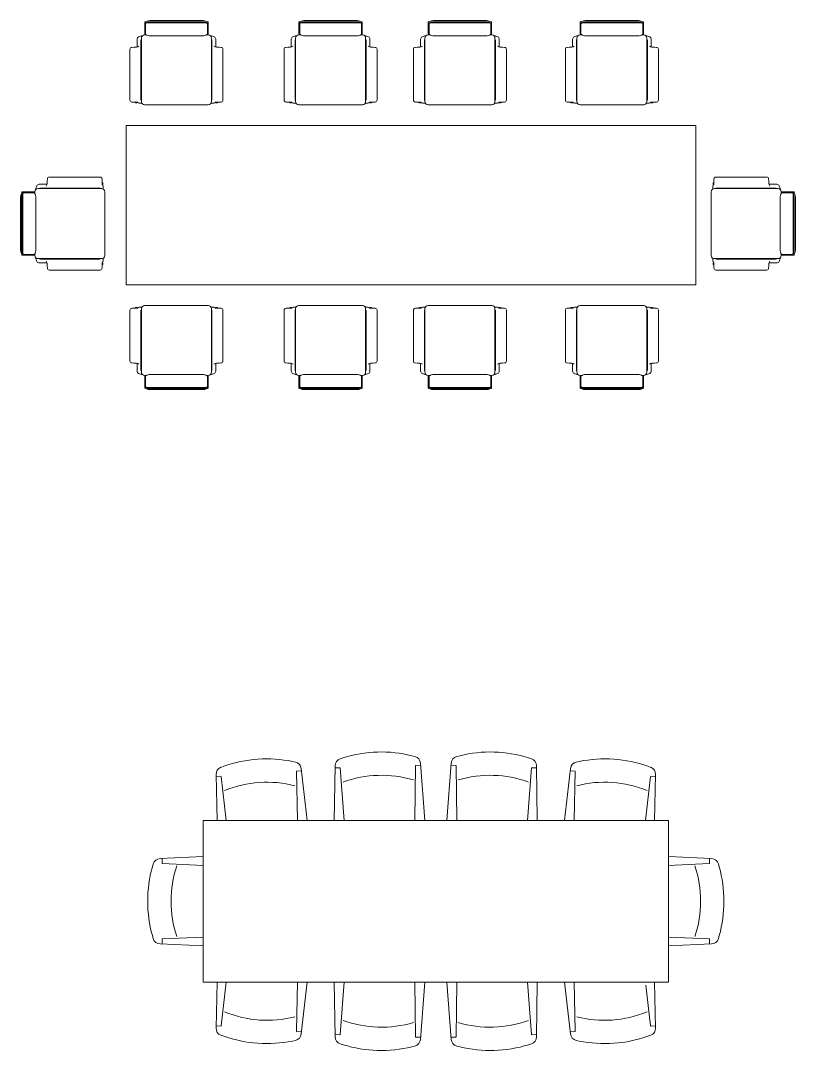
# Model space of a CAD drawing. Header units: millimetres. Extents: x 15905 to 65459, y 54615 to 76704.
# Drawn here: x 15905 to 20771, y 67983 to 74464 of the extents above; entities that cross this region are included whole.
import ezdxf

# ---------------------------------------------------------------- set-up
doc = ezdxf.new("R2010")
doc.units = ezdxf.units.MM
doc.layers.add('Столы', color=250, linetype='Continuous', lineweight=5)

# ---------------------------------------------------------------- blocks, each defined once
blk = doc.blocks.new('ОГ02 на10 персон стол1000х3575')
for p, q in [((-3460.6, 624.2), (-3460.6, 698.3)), ((-3456, 690.1), (-3456, 623)), ((-3261.9, 704.6), (-3441.9, 704.6)), ((-3261.9, 697.6), (-3441.9, 697.6)), ((-3261.9, 694.9), (-3441.9, 694.9)), ((-3261.9, 708.9), (-3428.4, 708.9)), ((-3261.9, 708.9), (-3095.4, 708.9)), ((-3261.9, 704.6), (-3081.9, 704.6)), ((-3261.9, 697.6), (-3081.9, 697.6)), ((-3261.9, 694.9), (-3081.9, 694.9)), ((-3067.8, 690.1), (-3067.8, 623)), ((-3063.2, 624.2), (-3063.2, 698.3)), ((-2492.3, 624.2), (-2492.3, 698.3)), ((-2487.7, 690.1), (-2487.7, 623)), ((-2293.6, 704.6), (-2473.6, 704.6)), ((-2293.6, 697.6), (-2473.6, 697.6)), ((-2293.6, 694.9), (-2473.6, 694.9)), ((-2293.6, 708.9), (-2460.1, 708.9)), ((-2293.6, 708.9), (-2127.1, 708.9)), ((-2293.6, 704.6), (-2113.6, 704.6)), ((-2293.6, 697.6), (-2113.6, 697.6)), ((-2293.6, 694.9), (-2113.6, 694.9)), ((-2099.5, 690.1), (-2099.5, 623)), ((-2094.9, 624.2), (-2094.9, 698.3)), ((-1680, 624.2), (-1680, 698.3)), ((-1675.4, 690.1), (-1675.4, 623)), ((-1481.3, 704.6), (-1661.3, 704.6)), ((-1481.3, 697.6), (-1661.3, 697.6)), ((-1481.3, 694.9), (-1661.3, 694.9)), ((-1481.3, 708.9), (-1647.9, 708.9)), ((-1481.3, 708.9), (-1314.8, 708.9)), ((-1481.3, 704.6), (-1301.3, 704.6)), ((-1481.3, 697.6), (-1301.3, 697.6)), ((-1481.3, 694.9), (-1301.3, 694.9)), ((-1287.2, 690.1), (-1287.2, 623)), ((-1282.6, 624.2), (-1282.6, 698.3)), ((-726, 624.2), (-726, 698.3)), ((-721.4, 690.1), (-721.4, 623)), ((-527.3, 704.6), (-707.3, 704.6)), ((-527.3, 697.6), (-707.3, 697.6)), ((-527.3, 694.9), (-707.3, 694.9)), ((-527.3, 708.9), (-693.8, 708.9)), ((-527.3, 708.9), (-360.8, 708.9)), ((-527.3, 704.6), (-347.3, 704.6)), ((-527.3, 697.6), (-347.3, 697.6)), ((-527.3, 694.9), (-347.3, 694.9)), ((-333.2, 690.1), (-333.2, 623)), ((-328.6, 624.2), (-328.6, 698.3)), ((-3508.8, 544), (-3508.8, 593)), ((-3485, 588.3), (-3485, 208.7)), ((-3481.9, 200.1), (-3481.9, 599.8)), ((-3461.9, 619.8), (-3451.2, 619.8)), ((-3456, 623), (-3460.6, 624.2)), ((-3453.5, 621.3), (-3456, 623)), ((-3261.9, 613), (-3425.8, 613)), ((-3261.9, 613), (-3098, 613)), ((-3061.9, 619.8), (-3072.6, 619.8)), ((-3070.3, 621.3), (-3067.8, 623)), ((-3067.8, 623), (-3063.2, 624.2)), ((-3041.9, 200.1), (-3041.9, 599.8)), ((-3038.8, 588.3), (-3038.8, 208.7)), ((-3015, 544), (-3015, 593)), ((-2540.5, 544), (-2540.5, 593)), ((-2516.7, 588.3), (-2516.7, 208.7)), ((-2513.6, 200.1), (-2513.6, 599.8)), ((-2493.6, 619.8), (-2482.9, 619.8)), ((-2487.7, 623), (-2492.3, 624.2)), ((-2485.1, 621.3), (-2487.7, 623)), ((-2293.6, 613), (-2457.5, 613)), ((-2293.6, 613), (-2129.7, 613)), ((-2093.6, 619.8), (-2104.3, 619.8)), ((-2102, 621.3), (-2099.5, 623)), ((-2099.5, 623), (-2094.9, 624.2)), ((-2073.6, 200.1), (-2073.6, 599.8)), ((-2070.5, 588.3), (-2070.5, 208.7)), ((-2046.7, 544), (-2046.7, 593)), ((-1728.3, 544), (-1728.3, 593)), ((-1704.5, 588.3), (-1704.5, 208.7)), ((-1701.3, 200.1), (-1701.3, 599.8)), ((-1681.3, 619.8), (-1670.7, 619.8)), ((-1675.4, 623), (-1680, 624.2)), ((-1672.9, 621.3), (-1675.4, 623)), ((-1481.3, 613), (-1645.3, 613)), ((-1481.3, 613), (-1317.4, 613)), ((-1281.3, 619.8), (-1292, 619.8)), ((-1289.8, 621.3), (-1287.2, 623)), ((-1287.2, 623), (-1282.6, 624.2)), ((-1261.3, 200.1), (-1261.3, 599.8)), ((-1258.2, 588.3), (-1258.2, 208.7)), ((-1234.4, 544), (-1234.4, 593)), ((-774.2, 544), (-774.2, 593)), ((-750.4, 588.3), (-750.4, 208.7)), ((-747.3, 200.1), (-747.3, 599.8)), ((-727.3, 619.8), (-716.6, 619.8)), ((-721.4, 623), (-726, 624.2)), ((-718.8, 621.3), (-721.4, 623)), ((-527.3, 613), (-691.2, 613)), ((-527.3, 613), (-363.4, 613)), ((-327.3, 619.8), (-338, 619.8)), ((-335.7, 621.3), (-333.2, 623)), ((-333.2, 623), (-328.6, 624.2)), ((-307.3, 200.1), (-307.3, 599.8)), ((-304.2, 588.3), (-304.2, 208.7)), ((-280.4, 544), (-280.4, 593)), ((-3553.9, 529.1), (-3553.9, 209.3)), ((-3542.4, 541.1), (-3529.6, 541.6)), ((-2981.4, 541.1), (-2994.2, 541.6)), ((-2969.9, 529.1), (-2969.9, 209.3)), ((-2585.6, 529.1), (-2585.6, 209.3)), ((-2574.1, 541.1), (-2561.3, 541.6)), ((-2013.1, 541.1), (-2025.9, 541.6)), ((-2001.6, 529.1), (-2001.6, 209.3)), ((-1773.3, 529.1), (-1773.3, 209.3)), ((-1761.8, 541.1), (-1749.1, 541.6)), ((-1200.9, 541.1), (-1213.6, 541.6)), ((-1189.3, 529.1), (-1189.3, 209.3)), ((-819.3, 529.1), (-819.3, 209.3)), ((-807.8, 541.1), (-795, 541.6)), ((-246.8, 541.1), (-259.6, 541.6)), ((-235.3, 529.1), (-235.3, 209.3)), ((-3541.9, 197.3), (-3507.3, 197.3)), ((-3518.9, 192.8), (-3518.9, 197.3)), ((-3508.6, 197.3), (-3518.9, 193.1)), ((-3509.6, 192.8), (-3505.2, 194.6)), ((-3014.2, 192.8), (-3018.6, 194.6)), ((-2981.9, 197.3), (-3016.5, 197.3)), ((-3015.2, 197.3), (-3004.9, 193.1)), ((-3004.9, 192.8), (-3004.9, 197.3)), ((-2573.6, 197.3), (-2539, 197.3)), ((-2550.6, 192.8), (-2550.6, 197.3)), ((-2540.3, 197.3), (-2550.6, 193.1)), ((-2541.3, 192.8), (-2536.9, 194.6)), ((-2045.9, 192.8), (-2050.3, 194.6)), ((-2013.6, 197.3), (-2048.2, 197.3)), ((-2046.9, 197.3), (-2036.6, 193.1)), ((-2036.6, 192.8), (-2036.6, 197.3)), ((-1761.3, 197.3), (-1726.8, 197.3)), ((-1738.3, 192.8), (-1738.3, 197.3)), ((-1728, 197.3), (-1738.3, 193.1)), ((-1729, 192.8), (-1724.6, 194.6)), ((-1233.7, 192.8), (-1238.1, 194.6)), ((-1201.3, 197.3), (-1235.9, 197.3)), ((-1234.7, 197.3), (-1224.3, 193.1)), ((-1224.3, 192.8), (-1224.3, 197.3)), ((-807.3, 197.3), (-772.7, 197.3)), ((-784.3, 192.8), (-784.3, 197.3)), ((-774, 197.3), (-784.3, 193.1)), ((-775, 192.8), (-770.6, 194.6)), ((-279.6, 192.8), (-284, 194.6)), ((-247.3, 197.3), (-281.9, 197.3)), ((-280.6, 197.3), (-270.3, 193.1)), ((-270.3, 192.8), (-270.3, 197.3)), ((-3518.9, 192.8), (-3509.6, 192.8)), ((-3479.2, 190.1), (-3496.9, 191.3)), ((-3261.9, 180.1), (-3461.9, 180.1)), ((-3261.9, 180.1), (-3061.9, 180.1)), ((-3044.6, 190.1), (-3026.9, 191.3)), ((-3004.9, 192.8), (-3014.2, 192.8)), ((-2550.6, 192.8), (-2541.3, 192.8)), ((-2510.9, 190.1), (-2528.6, 191.3)), ((-2293.6, 180.1), (-2493.6, 180.1)), ((-2293.6, 180.1), (-2093.6, 180.1)), ((-2076.3, 190.1), (-2058.6, 191.3)), ((-2036.6, 192.8), (-2045.9, 192.8)), ((-1738.3, 192.8), (-1729, 192.8)), ((-1698.7, 190.1), (-1716.3, 191.3)), ((-1481.3, 180.1), (-1681.3, 180.1)), ((-1481.3, 180.1), (-1281.3, 180.1)), ((-1264, 190.1), (-1246.3, 191.3)), ((-1224.3, 192.8), (-1233.7, 192.8)), ((-784.3, 192.8), (-775, 192.8)), ((-744.6, 190.1), (-762.3, 191.3)), ((-527.3, 180.1), (-727.3, 180.1)), ((-527.3, 180.1), (-327.3, 180.1)), ((-310, 190.1), (-292.3, 191.3)), ((-270.3, 192.8), (-279.6, 192.8)), ((0, 50), (-3576.9, 50)), ((-3576.9, 50), (-3576.9, -950)), ((0, -950), (0, 50)), ((-4075.4, -319.2), (-4124.4, -319.2)), ((-4072.5, -285.6), (-4073, -298.4)), ((-4060.5, -274.1), (-3740.7, -274.1)), ((-3728.7, -286.1), (-3728.7, -320.7)), ((-3724.2, -309.1), (-3728.7, -309.1)), ((-3728.7, -319.4), (-3724.5, -309.1)), ((-3724.2, -318.4), (-3726, -322.8)), ((-3724.2, -309.1), (-3724.2, -318.4)), ((109, -309.1), (109, -318.4)), ((109, -309.1), (113.5, -309.1)), ((109, -318.4), (110.8, -322.8)), ((113.5, -319.4), (109.3, -309.1)), ((113.5, -286.1), (113.5, -320.7)), ((445.3, -274.1), (125.5, -274.1)), ((457.3, -285.6), (457.8, -298.4)), ((460.3, -319.2), (509.2, -319.2)), ((-4236, -566.1), (-4236, -386.1)), ((-4155.7, -367.4), (-4229.7, -367.4)), ((-4229, -566.1), (-4229, -386.1)), ((-4226.3, -566.1), (-4226.3, -386.1)), ((-4221.5, -372), (-4154.4, -372)), ((-4154.4, -372), (-4155.7, -367.4)), ((-4152.7, -374.5), (-4154.4, -372)), ((-4151.2, -366.1), (-4151.2, -376.8)), ((-3731.5, -346.1), (-4131.2, -346.1)), ((-4119.7, -343), (-3740.1, -343)), ((-3721.5, -348.8), (-3722.7, -331.1)), ((-3711.5, -566.1), (-3711.5, -366.1)), ((96.4, -566.1), (96.4, -366.1)), ((106.3, -348.8), (107.5, -331.1)), ((116.4, -346.1), (516.1, -346.1)), ((504.5, -343), (124.9, -343)), ((536.1, -366.1), (536.1, -376.8)), ((537.6, -374.5), (539.2, -372)), ((539.2, -372), (540.5, -367.4)), ((606.3, -372), (539.2, -372)), ((540.5, -367.4), (614.6, -367.4)), ((611.1, -566.1), (611.1, -386.1)), ((613.8, -566.1), (613.8, -386.1)), ((620.8, -566.1), (620.8, -386.1)), ((-4240.3, -566.1), (-4240.3, -399.6)), ((-4144.4, -566.1), (-4144.4, -402.2)), ((529.2, -566.1), (529.2, -402.2)), ((625.2, -566.1), (625.2, -399.6)), ((-4240.3, -566.1), (-4240.3, -732.6)), ((-4236, -566.1), (-4236, -746.1)), ((-4229, -566.1), (-4229, -746.1)), ((-4226.3, -566.1), (-4226.3, -746.1)), ((-4144.4, -566.1), (-4144.4, -730)), ((-3711.5, -566.1), (-3711.5, -766.1)), ((96.4, -566.1), (96.4, -766.1)), ((529.2, -566.1), (529.2, -730)), ((611.1, -566.1), (611.1, -746.1)), ((613.8, -566.1), (613.8, -746.1)), ((620.8, -566.1), (620.8, -746.1)), ((625.2, -566.1), (625.2, -732.6)), ((-4155.7, -764.8), (-4229.7, -764.8)), ((-4221.5, -760.2), (-4154.4, -760.2)), ((-4154.4, -760.2), (-4155.7, -764.8)), ((-4152.7, -757.7), (-4154.4, -760.2)), ((-4151.2, -766.1), (-4151.2, -755.4)), ((536.1, -766.1), (536.1, -755.4)), ((537.6, -757.7), (539.2, -760.2)), ((606.3, -760.2), (539.2, -760.2)), ((539.2, -760.2), (540.5, -764.8)), ((540.5, -764.8), (614.6, -764.8)), ((-3731.5, -786.1), (-4131.2, -786.1)), ((-4075.4, -813), (-4124.4, -813)), ((-4119.7, -789.2), (-3740.1, -789.2)), ((-4072.5, -846.6), (-4073, -833.8)), ((-3728.7, -846.1), (-3728.7, -811.5)), ((-3728.7, -812.8), (-3724.5, -823.1)), ((-3724.2, -823.1), (-3728.7, -823.1)), ((-3724.2, -813.8), (-3726, -809.4)), ((-3724.2, -823.1), (-3724.2, -813.8)), ((-3721.5, -783.4), (-3722.7, -801.1)), ((106.3, -783.4), (107.5, -801.1)), ((109, -813.8), (110.8, -809.4)), ((109, -823.1), (109, -813.8)), ((109, -823.1), (113.5, -823.1)), ((113.5, -812.8), (109.3, -823.1)), ((113.5, -846.1), (113.5, -811.5)), ((116.4, -786.1), (516.1, -786.1)), ((504.5, -789.2), (124.9, -789.2)), ((457.3, -846.6), (457.8, -833.8)), ((460.3, -813), (509.2, -813)), ((-4060.5, -858.1), (-3740.7, -858.1)), ((445.3, -858.1), (125.5, -858.1)), ((-3576.9, -950), (0, -950)), ((-3541.9, -1097.5), (-3507.3, -1097.5)), ((-3518.9, -1093), (-3509.6, -1093)), ((-3518.9, -1093), (-3518.9, -1097.5)), ((-3508.6, -1097.5), (-3518.9, -1093.3)), ((-3509.6, -1093), (-3505.2, -1094.8)), ((-3479.2, -1090.3), (-3496.9, -1091.5)), ((-3481.9, -1100.3), (-3481.9, -1500)), ((-3261.9, -1080.3), (-3461.9, -1080.3)), ((-3261.9, -1080.3), (-3061.9, -1080.3)), ((-3044.6, -1090.3), (-3026.9, -1091.5)), ((-3041.9, -1100.3), (-3041.9, -1500)), ((-3014.2, -1093), (-3018.6, -1094.8)), ((-2981.9, -1097.5), (-3016.5, -1097.5)), ((-3015.2, -1097.5), (-3004.9, -1093.3)), ((-3004.9, -1093), (-3014.2, -1093)), ((-3004.9, -1093), (-3004.9, -1097.5)), ((-2573.6, -1097.5), (-2539, -1097.5)), ((-2550.6, -1093), (-2541.3, -1093)), ((-2550.6, -1093), (-2550.6, -1097.5)), ((-2540.3, -1097.5), (-2550.6, -1093.3)), ((-2541.3, -1093), (-2536.9, -1094.8)), ((-2510.9, -1090.3), (-2528.6, -1091.5)), ((-2513.6, -1100.3), (-2513.6, -1500)), ((-2293.6, -1080.3), (-2493.6, -1080.3)), ((-2293.6, -1080.3), (-2093.6, -1080.3)), ((-2076.3, -1090.3), (-2058.6, -1091.5)), ((-2073.6, -1100.3), (-2073.6, -1500)), ((-2045.9, -1093), (-2050.3, -1094.8)), ((-2013.6, -1097.5), (-2048.2, -1097.5)), ((-2046.9, -1097.5), (-2036.6, -1093.3)), ((-2036.6, -1093), (-2045.9, -1093)), ((-2036.6, -1093), (-2036.6, -1097.5)), ((-1761.3, -1097.5), (-1726.8, -1097.5)), ((-1738.3, -1093), (-1729, -1093)), ((-1738.3, -1093), (-1738.3, -1097.5)), ((-1728, -1097.5), (-1738.3, -1093.3)), ((-1729, -1093), (-1724.6, -1094.8)), ((-1698.7, -1090.3), (-1716.3, -1091.5)), ((-1701.3, -1100.3), (-1701.3, -1500)), ((-1481.3, -1080.3), (-1681.3, -1080.3)), ((-1481.3, -1080.3), (-1281.3, -1080.3)), ((-1264, -1090.3), (-1246.3, -1091.5)), ((-1261.3, -1100.3), (-1261.3, -1500)), ((-1233.7, -1093), (-1238.1, -1094.8)), ((-1201.3, -1097.5), (-1235.9, -1097.5)), ((-1234.7, -1097.5), (-1224.3, -1093.3)), ((-1224.3, -1093), (-1233.7, -1093)), ((-1224.3, -1093), (-1224.3, -1097.5)), ((-807.3, -1097.5), (-772.7, -1097.5)), ((-784.3, -1093), (-775, -1093)), ((-784.3, -1093), (-784.3, -1097.5)), ((-774, -1097.5), (-784.3, -1093.3)), ((-775, -1093), (-770.6, -1094.8)), ((-744.6, -1090.3), (-762.3, -1091.5)), ((-747.3, -1100.3), (-747.3, -1500)), ((-527.3, -1080.3), (-727.3, -1080.3)), ((-527.3, -1080.3), (-327.3, -1080.3)), ((-310, -1090.3), (-292.3, -1091.5)), ((-307.3, -1100.3), (-307.3, -1500)), ((-279.6, -1093), (-284, -1094.8)), ((-247.3, -1097.5), (-281.9, -1097.5)), ((-280.6, -1097.5), (-270.3, -1093.3)), ((-270.3, -1093), (-279.6, -1093)), ((-270.3, -1093), (-270.3, -1097.5)), ((-3553.9, -1429.3), (-3553.9, -1109.5)), ((-3485, -1488.5), (-3485, -1108.9)), ((-3038.8, -1488.5), (-3038.8, -1108.9)), ((-2969.9, -1429.3), (-2969.9, -1109.5)), ((-2585.6, -1429.3), (-2585.6, -1109.5)), ((-2516.7, -1488.5), (-2516.7, -1108.9)), ((-2070.5, -1488.5), (-2070.5, -1108.9)), ((-2001.6, -1429.3), (-2001.6, -1109.5)), ((-1773.3, -1429.3), (-1773.3, -1109.5)), ((-1704.5, -1488.5), (-1704.5, -1108.9)), ((-1258.2, -1488.5), (-1258.2, -1108.9)), ((-1189.3, -1429.3), (-1189.3, -1109.5)), ((-819.3, -1429.3), (-819.3, -1109.5)), ((-750.4, -1488.5), (-750.4, -1108.9)), ((-304.2, -1488.5), (-304.2, -1108.9)), ((-235.3, -1429.3), (-235.3, -1109.5)), ((-3542.4, -1441.3), (-3529.6, -1441.8)), ((-3508.8, -1444.2), (-3508.8, -1493.2)), ((-3015, -1444.2), (-3015, -1493.2)), ((-2981.4, -1441.3), (-2994.2, -1441.8)), ((-2574.1, -1441.3), (-2561.3, -1441.8)), ((-2540.5, -1444.2), (-2540.5, -1493.2)), ((-2046.7, -1444.2), (-2046.7, -1493.2)), ((-2013.1, -1441.3), (-2025.9, -1441.8)), ((-1761.8, -1441.3), (-1749.1, -1441.8)), ((-1728.3, -1444.2), (-1728.3, -1493.2)), ((-1234.4, -1444.2), (-1234.4, -1493.2)), ((-1200.9, -1441.3), (-1213.6, -1441.8)), ((-807.8, -1441.3), (-795, -1441.8)), ((-774.2, -1444.2), (-774.2, -1493.2)), ((-280.4, -1444.2), (-280.4, -1493.2)), ((-246.8, -1441.3), (-259.6, -1441.8)), ((-3461.9, -1520), (-3451.2, -1520)), ((-3456, -1523.2), (-3460.6, -1524.4)), ((-3460.6, -1524.4), (-3460.6, -1598.5)), ((-3453.5, -1521.5), (-3456, -1523.2)), ((-3456, -1590.3), (-3456, -1523.2)), ((-3261.9, -1513.2), (-3425.8, -1513.2)), ((-3261.9, -1513.2), (-3098, -1513.2)), ((-3061.9, -1520), (-3072.6, -1520)), ((-3070.3, -1521.5), (-3067.8, -1523.2)), ((-3067.8, -1590.3), (-3067.8, -1523.2)), ((-3067.8, -1523.2), (-3063.2, -1524.4)), ((-3063.2, -1524.4), (-3063.2, -1598.5)), ((-2493.6, -1520), (-2482.9, -1520)), ((-2487.7, -1523.2), (-2492.3, -1524.4)), ((-2492.3, -1524.4), (-2492.3, -1598.5)), ((-2485.1, -1521.5), (-2487.7, -1523.2)), ((-2487.7, -1590.3), (-2487.7, -1523.2)), ((-2293.6, -1513.2), (-2457.5, -1513.2)), ((-2293.6, -1513.2), (-2129.7, -1513.2)), ((-2093.6, -1520), (-2104.3, -1520)), ((-2102, -1521.5), (-2099.5, -1523.2)), ((-2099.5, -1590.3), (-2099.5, -1523.2)), ((-2099.5, -1523.2), (-2094.9, -1524.4)), ((-2094.9, -1524.4), (-2094.9, -1598.5)), ((-1681.3, -1520), (-1670.7, -1520)), ((-1675.4, -1523.2), (-1680, -1524.4)), ((-1680, -1524.4), (-1680, -1598.5)), ((-1672.9, -1521.5), (-1675.4, -1523.2)), ((-1675.4, -1590.3), (-1675.4, -1523.2)), ((-1481.3, -1513.2), (-1645.3, -1513.2)), ((-1481.3, -1513.2), (-1317.4, -1513.2)), ((-1281.3, -1520), (-1292, -1520)), ((-1289.8, -1521.5), (-1287.2, -1523.2)), ((-1287.2, -1590.3), (-1287.2, -1523.2)), ((-1287.2, -1523.2), (-1282.6, -1524.4)), ((-1282.6, -1524.4), (-1282.6, -1598.5)), ((-727.3, -1520), (-716.6, -1520)), ((-721.4, -1523.2), (-726, -1524.4)), ((-726, -1524.4), (-726, -1598.5)), ((-718.8, -1521.5), (-721.4, -1523.2)), ((-721.4, -1590.3), (-721.4, -1523.2)), ((-527.3, -1513.2), (-691.2, -1513.2)), ((-527.3, -1513.2), (-363.4, -1513.2)), ((-327.3, -1520), (-338, -1520)), ((-335.7, -1521.5), (-333.2, -1523.2)), ((-333.2, -1590.3), (-333.2, -1523.2)), ((-333.2, -1523.2), (-328.6, -1524.4)), ((-328.6, -1524.4), (-328.6, -1598.5)), ((-3261.9, -1595.1), (-3441.9, -1595.1)), ((-3261.9, -1597.8), (-3441.9, -1597.8)), ((-3261.9, -1604.8), (-3441.9, -1604.8)), ((-3261.9, -1609.1), (-3428.4, -1609.1)), ((-3261.9, -1595.1), (-3081.9, -1595.1)), ((-3261.9, -1597.8), (-3081.9, -1597.8)), ((-3261.9, -1604.8), (-3081.9, -1604.8)), ((-3261.9, -1609.1), (-3095.4, -1609.1)), ((-2293.6, -1595.1), (-2473.6, -1595.1)), ((-2293.6, -1597.8), (-2473.6, -1597.8)), ((-2293.6, -1604.8), (-2473.6, -1604.8)), ((-2293.6, -1609.1), (-2460.1, -1609.1)), ((-2293.6, -1595.1), (-2113.6, -1595.1)), ((-2293.6, -1597.8), (-2113.6, -1597.8)), ((-2293.6, -1604.8), (-2113.6, -1604.8)), ((-2293.6, -1609.1), (-2127.1, -1609.1)), ((-1481.3, -1595.1), (-1661.3, -1595.1)), ((-1481.3, -1597.8), (-1661.3, -1597.8)), ((-1481.3, -1604.8), (-1661.3, -1604.8)), ((-1481.3, -1609.1), (-1647.9, -1609.1)), ((-1481.3, -1595.1), (-1301.3, -1595.1)), ((-1481.3, -1597.8), (-1301.3, -1597.8)), ((-1481.3, -1604.8), (-1301.3, -1604.8)), ((-1481.3, -1609.1), (-1314.8, -1609.1)), ((-527.3, -1595.1), (-707.3, -1595.1)), ((-527.3, -1597.8), (-707.3, -1597.8)), ((-527.3, -1604.8), (-707.3, -1604.8)), ((-527.3, -1609.1), (-693.8, -1609.1)), ((-527.3, -1595.1), (-347.3, -1595.1)), ((-527.3, -1597.8), (-347.3, -1597.8)), ((-527.3, -1604.8), (-347.3, -1604.8)), ((-527.3, -1609.1), (-360.8, -1609.1))]:
    blk.add_line(p, q)
for centre, radius, start, end in [((-3456.2, 697.4), 4.5, 102.12149, 167.48182), ((-3456.2, 690.4), 4.5, 102.12149, 167.48182), ((-3443.4, 670), 34.6, 87.50984, 113.4108), ((-3443.4, 663), 34.6, 87.50984, 113.4108), ((-3452.7, 689.4), 3.4, 102.12149, 167.48182), ((-3442.5, 667.1), 27.8, 88.67716, 112.97391), ((-3428.4, 658.9), 50, 90, 115.81998), ((-3095.4, 658.9), 50, 64.18002, 90), ((-3080.4, 670), 34.6, 66.5892, 92.49016), ((-3080.4, 663), 34.6, 66.5892, 92.49016), ((-3081.3, 667.1), 27.8, 67.02609, 91.32284), ((-3071.1, 689.4), 3.4, 12.51818, 77.87851), ((-3067.6, 697.4), 4.5, 12.51818, 77.87851), ((-3067.6, 690.4), 4.5, 12.51818, 77.87851), ((-2487.9, 697.4), 4.5, 102.12149, 167.48182), ((-2487.9, 690.4), 4.5, 102.12149, 167.48182), ((-2475.1, 670), 34.6, 87.50984, 113.4108), ((-2475.1, 663), 34.6, 87.50984, 113.4108), ((-2484.4, 689.4), 3.4, 102.12149, 167.48182), ((-2474.2, 667.1), 27.8, 88.67716, 112.97391), ((-2460.1, 658.9), 50, 90, 115.81998), ((-2127.1, 658.9), 50, 64.18002, 90), ((-2112.1, 670), 34.6, 66.5892, 92.49016), ((-2112.1, 663), 34.6, 66.5892, 92.49016), ((-2112.9, 667.1), 27.8, 67.02609, 91.32284), ((-2102.8, 689.4), 3.4, 12.51818, 77.87851), ((-2099.3, 697.4), 4.5, 12.51818, 77.87851), ((-2099.3, 690.4), 4.5, 12.51818, 77.87851), ((-1675.7, 697.4), 4.5, 102.12149, 167.48182), ((-1675.7, 690.4), 4.5, 102.12149, 167.48182), ((-1662.9, 670), 34.6, 87.50984, 113.4108), ((-1662.9, 663), 34.6, 87.50984, 113.4108), ((-1672.1, 689.4), 3.4, 102.12149, 167.48182), ((-1662, 667.1), 27.8, 88.67716, 112.97391), ((-1647.9, 658.9), 50, 90, 115.81998), ((-1314.8, 658.9), 50, 64.18002, 90), ((-1299.8, 670), 34.6, 66.5892, 92.49016), ((-1299.8, 663), 34.6, 66.5892, 92.49016), ((-1300.7, 667.1), 27.8, 67.02609, 91.32284), ((-1290.6, 689.4), 3.4, 12.51818, 77.87851), ((-1287, 697.4), 4.5, 12.51818, 77.87851), ((-1287, 690.4), 4.5, 12.51818, 77.87851), ((-721.6, 697.4), 4.5, 102.12149, 167.48182), ((-721.6, 690.4), 4.5, 102.12149, 167.48182), ((-708.8, 670), 34.6, 87.50984, 113.4108), ((-708.8, 663), 34.6, 87.50984, 113.4108), ((-718.1, 689.4), 3.4, 102.12149, 167.48182), ((-707.9, 667.1), 27.8, 88.67716, 112.97391), ((-693.8, 658.9), 50, 90, 115.81998), ((-360.8, 658.9), 50, 64.18002, 90), ((-345.8, 670), 34.6, 66.5892, 92.49016), ((-345.8, 663), 34.6, 66.5892, 92.49016), ((-346.7, 667.1), 27.8, 67.02609, 91.32284), ((-336.5, 689.4), 3.4, 12.51818, 77.87851), ((-333, 697.4), 4.5, 12.51818, 77.87851), ((-333, 690.4), 4.5, 12.51818, 77.87851), ((-3489.2, 591), 19.8, 121.34255, 174.12479), ((-3470.4, 540.6), 73.3, 94.71195, 113.34778), ((-3461.9, 599.8), 20, 90, 180), ((-3425.8, 663), 50, 236.47113, 270), ((-3098, 663), 50, 270, 303.52887), ((-3061.9, 599.8), 20, 0, 90), ((-3053.4, 540.6), 73.3, 66.65222, 85.28805), ((-3034.6, 591), 19.8, 5.87521, 58.65745), ((-2520.9, 591), 19.8, 121.34255, 174.12479), ((-2502.1, 540.6), 73.3, 94.71195, 113.34778), ((-2493.6, 599.8), 20, 90, 180), ((-2457.5, 663), 50, 236.47113, 270), ((-2129.7, 663), 50, 270, 303.52887), ((-2093.6, 599.8), 20, 0, 90), ((-2085.1, 540.6), 73.3, 66.65222, 85.28805), ((-2066.3, 591), 19.8, 5.87521, 58.65745), ((-1708.6, 591), 19.8, 121.34255, 174.12479), ((-1689.9, 540.6), 73.3, 94.71195, 113.34778), ((-1681.3, 599.8), 20, 90, 180), ((-1645.3, 663), 50, 236.47113, 270), ((-1317.4, 663), 50, 270, 303.52887), ((-1281.3, 599.8), 20, 0, 90), ((-1272.8, 540.6), 73.3, 66.65222, 85.28805), ((-1254.1, 591), 19.8, 5.87521, 58.65745), ((-754.6, 591), 19.8, 121.34255, 174.12479), ((-735.8, 540.6), 73.3, 94.71195, 113.34778), ((-727.3, 599.8), 20, 90, 180), ((-691.2, 663), 50, 236.47113, 270), ((-363.4, 663), 50, 270, 303.52887), ((-327.3, 599.8), 20, 0, 90), ((-318.8, 540.6), 73.3, 66.65222, 85.28805), ((-300, 591), 19.8, 5.87521, 58.65745), ((-3541.9, 529.1), 12, 92.28922, 180), ((-3525.4, 595), 53.6, 265.46028, 301.09591), ((-2998.4, 595), 53.6, 238.90409, 274.53972), ((-2981.9, 529.1), 12, 0, 87.71078), ((-2573.6, 529.1), 12, 92.28922, 180), ((-2557.1, 595), 53.6, 265.46028, 301.09591), ((-2030.1, 595), 53.6, 238.90409, 274.53972), ((-2013.6, 529.1), 12, 0, 87.71078), ((-1761.3, 529.1), 12, 92.28922, 180), ((-1744.8, 595), 53.6, 265.46028, 301.09591), ((-1217.9, 595), 53.6, 238.90409, 274.53972), ((-1201.3, 529.1), 12, 0, 87.71078), ((-807.3, 529.1), 12, 92.28922, 180), ((-790.8, 595), 53.6, 265.46028, 301.09591), ((-263.8, 595), 53.6, 238.90409, 274.53972), ((-247.3, 529.1), 12, 0, 87.71078), ((-3541.9, 209.3), 12, 180, 270), ((-3496.9, 203.2), 12, 209.73306, 270.05939), ((-3461.9, 200.1), 20, 180, 270), ((-3061.9, 200.1), 20, 270, 0), ((-3026.9, 203.2), 12, 269.94061, 330.26694), ((-2981.9, 209.3), 12, 270, 0), ((-2573.6, 209.3), 12, 180, 270), ((-2528.6, 203.2), 12, 209.73306, 270.05939), ((-2493.6, 200.1), 20, 180, 270), ((-2093.6, 200.1), 20, 270, 0), ((-2058.6, 203.2), 12, 269.94061, 330.26694), ((-2013.6, 209.3), 12, 270, 0), ((-1761.3, 209.3), 12, 180, 270), ((-1716.4, 203.2), 12, 209.73306, 270.05939), ((-1681.3, 200.1), 20, 180, 270), ((-1281.3, 200.1), 20, 270, 0), ((-1246.3, 203.2), 12, 269.94061, 330.26694), ((-1201.3, 209.3), 12, 270, 0), ((-807.3, 209.3), 12, 180, 270), ((-762.3, 203.2), 12, 209.73306, 270.05939), ((-727.3, 200.1), 20, 180, 270), ((-327.3, 200.1), 20, 270, 0), ((-292.3, 203.2), 12, 269.94061, 330.26694), ((-247.3, 209.3), 12, 270, 0), ((-4122.4, -338.8), 19.8, 95.87521, 148.65745), ((-4126.4, -302.6), 53.6, 328.90409, 4.53972), ((-4060.5, -286.1), 12, 90, 177.71078), ((-3740.7, -286.1), 12, 0, 90), ((-3734.6, -331.1), 12, 359.94061, 60.26694), ((119.5, -331.1), 12, 119.73306, 180.05939), ((125.5, -286.1), 12, 90, 180), ((445.3, -286.1), 12, 2.28922, 90), ((511.3, -302.6), 53.6, 175.46028, 211.09591), ((507.2, -338.8), 19.8, 31.34255, 84.12479), ((-4190.3, -399.6), 50, 154.18002, 180), ((-4201.4, -384.6), 34.6, 156.5892, 182.49016), ((-4228.8, -371.8), 4.5, 102.51818, 167.87851), ((-4194.4, -384.6), 34.6, 156.5892, 182.49016), ((-4198.5, -385.5), 27.8, 157.02609, 181.32284), ((-4221.8, -371.8), 4.5, 102.51818, 167.87851), ((-4220.8, -375.3), 3.4, 102.51818, 167.87851), ((-4194.4, -402.2), 50, 0, 33.52887), ((-4131.2, -366.1), 20, 90, 180), ((-4072, -357.6), 73.3, 156.65222, 175.28805), ((-3731.5, -366.1), 20, 0, 90), ((116.4, -366.1), 20, 90, 180), ((516.1, -366.1), 20, 0, 90), ((456.8, -357.6), 73.3, 4.71195, 23.34778), ((579.2, -402.2), 50, 146.47113, 180), ((605.6, -375.3), 3.4, 12.12149, 77.48182), ((606.6, -371.8), 4.5, 12.12149, 77.48182), ((583.3, -385.5), 27.8, 358.67716, 22.97391), ((579.3, -384.6), 34.6, 357.50984, 23.4108), ((613.6, -371.8), 4.5, 12.12149, 77.48182), ((586.3, -384.6), 34.6, 357.50984, 23.4108), ((575.2, -399.6), 50, 0, 25.81998), ((-4190.3, -732.6), 50, 180, 205.81998), ((-4201.4, -747.6), 34.6, 177.50984, 203.4108), ((-4228.8, -760.4), 4.5, 192.12149, 257.48182), ((-4194.4, -747.6), 34.6, 177.50984, 203.4108), ((-4198.5, -746.7), 27.8, 178.67716, 202.97391), ((-4221.8, -760.4), 4.5, 192.12149, 257.48182), ((-4220.8, -756.9), 3.4, 192.12149, 257.48182), ((-4194.4, -730), 50, 326.47113, 0), ((-4131.2, -766.1), 20, 180, 270), ((-3731.5, -766.1), 20, 270, 0), ((116.4, -766.1), 20, 180, 270), ((516.1, -766.1), 20, 270, 0), ((579.2, -730), 50, 180, 213.52887), ((605.6, -756.9), 3.4, 282.51818, 347.87851), ((606.6, -760.4), 4.5, 282.51818, 347.87851), ((583.3, -746.7), 27.8, 337.02609, 1.32284), ((579.3, -747.6), 34.6, 336.5892, 2.49016), ((613.6, -760.4), 4.5, 282.51818, 347.87851), ((586.3, -747.6), 34.6, 336.5892, 2.49016), ((575.2, -732.6), 50, 334.18002, 0), ((-4072, -774.6), 73.3, 184.71195, 203.34778), ((-4122.4, -793.4), 19.8, 211.34255, 264.12479), ((-4126.4, -829.6), 53.6, 355.46028, 31.09591), ((-3734.6, -801.1), 12, 299.73306, 0.05939), ((119.5, -801.1), 12, 179.94061, 240.26694), ((511.3, -829.6), 53.6, 148.90409, 184.53972), ((507.2, -793.4), 19.8, 275.87521, 328.65745), ((456.8, -774.6), 73.3, 336.65222, 355.28805), ((-4060.5, -846.1), 12, 182.28922, 270), ((-3740.7, -846.1), 12, 270, 0), ((125.5, -846.1), 12, 180, 270), ((445.3, -846.1), 12, 270, 357.71078), ((-3541.9, -1109.5), 12, 90, 180), ((-3496.9, -1103.4), 12, 89.94061, 150.26694), ((-3461.9, -1100.3), 20, 90, 180), ((-3061.9, -1100.3), 20, 0, 90), ((-3026.9, -1103.4), 12, 29.73306, 90.05939), ((-2981.9, -1109.5), 12, 0, 90), ((-2573.6, -1109.5), 12, 90, 180), ((-2528.6, -1103.4), 12, 89.94061, 150.26694), ((-2493.6, -1100.3), 20, 90, 180), ((-2093.6, -1100.3), 20, 0, 90), ((-2058.6, -1103.4), 12, 29.73306, 90.05939), ((-2013.6, -1109.5), 12, 0, 90), ((-1761.3, -1109.5), 12, 90, 180), ((-1716.4, -1103.4), 12, 89.94061, 150.26694), ((-1681.3, -1100.3), 20, 90, 180), ((-1281.3, -1100.3), 20, 0, 90), ((-1246.3, -1103.4), 12, 29.73306, 90.05939), ((-1201.3, -1109.5), 12, 0, 90), ((-807.3, -1109.5), 12, 90, 180), ((-762.3, -1103.4), 12, 89.94061, 150.26694), ((-727.3, -1100.3), 20, 90, 180), ((-327.3, -1100.3), 20, 0, 90), ((-292.3, -1103.4), 12, 29.73306, 90.05939), ((-247.3, -1109.5), 12, 0, 90), ((-3541.9, -1429.3), 12, 180, 267.71078), ((-3525.4, -1495.2), 53.6, 58.90409, 94.53972), ((-2998.4, -1495.2), 53.6, 85.46028, 121.09591), ((-2981.9, -1429.3), 12, 272.28922, 0), ((-2573.6, -1429.3), 12, 180, 267.71078), ((-2557.1, -1495.2), 53.6, 58.90409, 94.53972), ((-2030.1, -1495.2), 53.6, 85.46028, 121.09591), ((-2013.6, -1429.3), 12, 272.28922, 0), ((-1761.3, -1429.3), 12, 180, 267.71078), ((-1744.8, -1495.2), 53.6, 58.90409, 94.53972), ((-1217.9, -1495.2), 53.6, 85.46028, 121.09591), ((-1201.3, -1429.3), 12, 272.28922, 0), ((-807.3, -1429.3), 12, 180, 267.71078), ((-790.8, -1495.2), 53.6, 58.90409, 94.53972), ((-263.8, -1495.2), 53.6, 85.46028, 121.09591), ((-247.3, -1429.3), 12, 272.28922, 0), ((-3489.2, -1491.1), 19.8, 185.87521, 238.65745), ((-3470.4, -1440.8), 73.3, 246.65222, 265.28805), ((-3461.9, -1500), 20, 180, 270), ((-3425.8, -1563.2), 50, 90, 123.52887), ((-3098, -1563.2), 50, 56.47113, 90), ((-3061.9, -1500), 20, 270, 0), ((-3053.4, -1440.8), 73.3, 274.71195, 293.34778), ((-3034.6, -1491.1), 19.8, 301.34255, 354.12479), ((-2520.9, -1491.1), 19.8, 185.87521, 238.65745), ((-2502.1, -1440.8), 73.3, 246.65222, 265.28805), ((-2493.6, -1500), 20, 180, 270), ((-2457.5, -1563.2), 50, 90, 123.52887), ((-2129.7, -1563.2), 50, 56.47113, 90), ((-2093.6, -1500), 20, 270, 0), ((-2085.1, -1440.8), 73.3, 274.71195, 293.34778), ((-2066.3, -1491.1), 19.8, 301.34255, 354.12479), ((-1708.6, -1491.1), 19.8, 185.87521, 238.65745), ((-1689.9, -1440.8), 73.3, 246.65222, 265.28805), ((-1681.3, -1500), 20, 180, 270), ((-1645.3, -1563.2), 50, 90, 123.52887), ((-1317.4, -1563.2), 50, 56.47113, 90), ((-1281.3, -1500), 20, 270, 0), ((-1272.8, -1440.8), 73.3, 274.71195, 293.34778), ((-1254.1, -1491.1), 19.8, 301.34255, 354.12479), ((-754.6, -1491.1), 19.8, 185.87521, 238.65745), ((-735.8, -1440.8), 73.3, 246.65222, 265.28805), ((-727.3, -1500), 20, 180, 270), ((-691.2, -1563.2), 50, 90, 123.52887), ((-363.4, -1563.2), 50, 56.47113, 90), ((-327.3, -1500), 20, 270, 0), ((-318.8, -1440.8), 73.3, 274.71195, 293.34778), ((-300, -1491.1), 19.8, 301.34255, 354.12479), ((-3456.2, -1590.6), 4.5, 192.51818, 257.87851), ((-3456.2, -1597.6), 4.5, 192.51818, 257.87851), ((-3443.4, -1563.2), 34.6, 246.5892, 272.49016), ((-3443.4, -1570.2), 34.6, 246.5892, 272.49016), ((-3452.7, -1589.6), 3.4, 192.51818, 257.87851), ((-3442.5, -1567.3), 27.8, 247.02609, 271.32284), ((-3428.4, -1559.1), 50, 244.18002, 270), ((-3095.4, -1559.1), 50, 270, 295.81998), ((-3081.3, -1567.3), 27.8, 268.67716, 292.97391), ((-3080.4, -1563.2), 34.6, 267.50984, 293.4108), ((-3080.4, -1570.2), 34.6, 267.50984, 293.4108), ((-3071.1, -1589.6), 3.4, 282.12149, 347.48182), ((-3067.6, -1590.6), 4.5, 282.12149, 347.48182), ((-3067.6, -1597.6), 4.5, 282.12149, 347.48182), ((-2487.9, -1590.6), 4.5, 192.51818, 257.87851), ((-2487.9, -1597.6), 4.5, 192.51818, 257.87851), ((-2475.1, -1563.2), 34.6, 246.5892, 272.49016), ((-2475.1, -1570.2), 34.6, 246.5892, 272.49016), ((-2484.4, -1589.6), 3.4, 192.51818, 257.87851), ((-2474.2, -1567.3), 27.8, 247.02609, 271.32284), ((-2460.1, -1559.1), 50, 244.18002, 270), ((-2127.1, -1559.1), 50, 270, 295.81998), ((-2112.9, -1567.3), 27.8, 268.67716, 292.97391), ((-2112.1, -1563.2), 34.6, 267.50984, 293.4108), ((-2112.1, -1570.2), 34.6, 267.50984, 293.4108), ((-2102.8, -1589.6), 3.4, 282.12149, 347.48182), ((-2099.3, -1590.6), 4.5, 282.12149, 347.48182), ((-2099.3, -1597.6), 4.5, 282.12149, 347.48182), ((-1675.7, -1590.6), 4.5, 192.51818, 257.87851), ((-1675.7, -1597.6), 4.5, 192.51818, 257.87851), ((-1662.9, -1563.2), 34.6, 246.5892, 272.49016), ((-1662.9, -1570.2), 34.6, 246.5892, 272.49016), ((-1672.1, -1589.6), 3.4, 192.51818, 257.87851), ((-1662, -1567.3), 27.8, 247.02609, 271.32284), ((-1647.9, -1559.1), 50, 244.18002, 270), ((-1314.8, -1559.1), 50, 270, 295.81998), ((-1300.7, -1567.3), 27.8, 268.67716, 292.97391), ((-1299.8, -1563.2), 34.6, 267.50984, 293.4108), ((-1299.8, -1570.2), 34.6, 267.50984, 293.4108), ((-1290.6, -1589.6), 3.4, 282.12149, 347.48182), ((-1287, -1590.6), 4.5, 282.12149, 347.48182), ((-1287, -1597.6), 4.5, 282.12149, 347.48182), ((-721.6, -1590.6), 4.5, 192.51818, 257.87851), ((-721.6, -1597.6), 4.5, 192.51818, 257.87851), ((-708.8, -1563.2), 34.6, 246.5892, 272.49016), ((-708.8, -1570.2), 34.6, 246.5892, 272.49016), ((-718.1, -1589.6), 3.4, 192.51818, 257.87851), ((-707.9, -1567.3), 27.8, 247.02609, 271.32284), ((-693.8, -1559.1), 50, 244.18002, 270), ((-360.8, -1559.1), 50, 270, 295.81998), ((-346.7, -1567.3), 27.8, 268.67716, 292.97391), ((-345.8, -1563.2), 34.6, 267.50984, 293.4108), ((-345.8, -1570.2), 34.6, 267.50984, 293.4108), ((-336.5, -1589.6), 3.4, 282.12149, 347.48182), ((-333, -1590.6), 4.5, 282.12149, 347.48182), ((-333, -1597.6), 4.5, 282.12149, 347.48182)]:
    blk.add_arc(centre, radius, start, end)
blk = doc.blocks.new('ОГ04 на10 персон стол2920х1015')
for p, q in [((-2042.1, 393.4), (-2061, 387.2)), ((-1610.9, 406.4), (-1591.7, 401.4)), ((-1309.8, 406.4), (-1329, 401.4)), ((-878.6, 393.4), (-859.8, 387.2)), ((-2791.8, 340.1), (-2810.4, 333.1)), ((-2361.4, 370.1), (-2342, 365.8)), ((-2305.8, 325.6), (-2268.5, 0)), ((-2093, 343.6), (-2097.9, 0)), ((-2062.2, 330.6), (-2093.2, 329.6)), ((-2061, 329.5), (-2036.4, 0)), ((-1588.2, 343.8), (-1593, 0)), ((-1587, 344.9), (-1556, 345.9)), ((-1557.1, 359.8), (-1530.2, 0)), ((-1363.7, 359.8), (-1390.5, 0)), ((-1333.7, 344.9), (-1364.7, 345.9)), ((-1332.6, 343.8), (-1327.7, 0)), ((-859.7, 329.5), (-884.3, 0)), ((-858.5, 330.6), (-827.5, 329.6)), ((-827.7, 343.6), (-822.9, 0)), ((-615, 325.6), (-652.2, 0)), ((-559.3, 370.1), (-578.7, 365.8)), ((-129, 340.1), (-110.4, 333.1)), ((-2840.7, 288.3), (-2833.4, 0)), ((-2809.4, 276.5), (-2840.3, 274.4)), ((-2808.1, 275.5), (-2776.6, 0)), ((-2336.2, 308.4), (-2328.4, 0)), ((-2335.1, 309.6), (-2304.2, 311.7)), ((-585.6, 309.6), (-616.5, 311.7)), ((-584.5, 308.4), (-592.3, 0)), ((-112.6, 275.5), (-144.1, 0)), ((-111.4, 276.5), (-80.4, 274.4)), ((-80.1, 288.3), (-87.3, 0)), ((-2920.7, 0), (-2920.7, -1016)), ((-2920.7, -1016), (-2920.7, 0)), ((-2920.7, 0), (0, 0)), ((0, 0), (0, -1016)), ((0, 0), (0, -1016)), ((-3192.4, -239.9), (-2920.7, -227.8)), ((-3178.4, -270.3), (-3178.4, -239.3)), ((271.6, -239.9), (0, -227.8)), ((257.7, -270.3), (257.7, -239.3)), ((-3240.6, -292.3), (-3235, -273.3)), ((-3177.3, -271.5), (-2920.7, -282.9)), ((256.6, -271.5), (0, -282.9)), ((319.8, -292.3), (314.2, -273.3)), ((-3240.6, -723.7), (-3235, -742.7)), ((-3192.4, -776.1), (-2920.7, -788.2)), ((-3178.4, -745.7), (-3178.4, -773.6)), ((-3177.3, -744.5), (-2920.7, -733.1)), ((256.6, -744.5), (0, -733.1)), ((271.6, -776.1), (0, -788.2)), ((257.7, -745.7), (257.7, -773.6)), ((319.8, -723.7), (314.2, -742.7)), ((0, -1016), (-2920.7, -1016)), ((-2840.7, -1304.3), (-2833.4, -1016)), ((-2808.1, -1291.5), (-2776.6, -1016)), ((-2336.2, -1324.4), (-2328.4, -1016)), ((-2305.8, -1341.6), (-2268.5, -1016)), ((-2093, -1359.6), (-2097.9, -1016)), ((-2061, -1345.5), (-2036.4, -1016)), ((-1588.2, -1359.8), (-1593, -1016)), ((-1557.1, -1375.8), (-1530.2, -1016)), ((-1363.7, -1375.8), (-1390.5, -1016)), ((-1332.6, -1359.8), (-1327.7, -1016)), ((-859.7, -1345.5), (-884.3, -1016)), ((-827.7, -1359.6), (-822.9, -1016)), ((-615, -1341.6), (-652.2, -1016)), ((-584.5, -1324.4), (-592.3, -1016)), ((-112.6, -1291.5), (-141.8, -1036.1)), ((-80.1, -1304.3), (-87.3, -1016)), ((-2809.4, -1292.5), (-2840.3, -1290.4)), ((-111.4, -1292.5), (-80.4, -1290.4)), ((-2791.8, -1356.1), (-2810.4, -1349.1)), ((-2335.1, -1325.6), (-2304.2, -1327.7)), ((-2062.2, -1346.6), (-2094.4, -1345.6)), ((-1587, -1360.9), (-1556, -1361.9)), ((-1333.7, -1360.9), (-1364.7, -1361.9)), ((-858.5, -1346.6), (-826.3, -1345.6)), ((-585.6, -1325.6), (-616.5, -1327.7)), ((-129, -1356.1), (-110.4, -1349.1)), ((-2361.4, -1386.1), (-2342, -1381.8)), ((-2042.1, -1409.4), (-2061, -1403.2)), ((-1610.9, -1422.4), (-1591.7, -1417.4)), ((-1309.8, -1422.4), (-1329, -1417.4)), ((-878.6, -1409.4), (-859.8, -1403.2)), ((-559.3, -1386.1), (-578.7, -1381.8))]:
    blk.add_line(p, q)
for centre, radius, start, end in [((-1803.1, -376.3), 805.9, 76.20464, 107.25507), ((-1603.5, 356.3), 46.6, 4.27024, 75.30994), ((-1317.2, 356.3), 46.6, 104.69006, 175.72976), ((-1117.7, -376.3), 805.9, 72.74493, 103.79536), ((-2794.1, 289.5), 46.6, 110.40976, 181.44945), ((-2522.6, -419.6), 805.9, 78.46463, 109.51505), ((-2352.1, 320.3), 46.6, 6.53023, 77.56992), ((-2046.5, 343), 46.6, 108.14978, 179.18947), ((-2062.2, 329.4), 1.16, 4.27024, 91.72986), ((-1587, 343.8), 1.16, 91.72986, 179.18947), ((-1333.7, 343.8), 1.16, 0.81053, 88.27014), ((-874.3, 343), 46.6, 0.81053, 71.85022), ((-858.6, 329.4), 1.16, 88.27014, 175.72976), ((-568.7, 320.3), 46.6, 102.43008, 173.46977), ((-398.2, -419.6), 805.9, 70.48495, 101.53537), ((-126.6, 289.5), 46.6, 358.55055, 69.59024), ((-2809.3, 275.3), 1.16, 6.53023, 93.98984), ((-2335.1, 308.4), 1.16, 93.98984, 181.44945), ((-1801.9, -417.4), 700.5, 73.3111, 110.14861), ((-1118.8, -417.4), 700.5, 69.85139, 106.6889), ((-585.7, 308.4), 1.16, 358.55055, 86.01016), ((-111.4, 275.3), 1.16, 86.01016, 173.46977), ((-2519.8, -460.7), 700.5, 75.57109, 112.40859), ((-400.9, -460.7), 700.5, 67.59141, 104.42891), ((-3190.3, -286.4), 46.6, 92.54039, 163.58008), ((269.6, -286.4), 46.6, 16.41992, 87.45961), ((-2464.1, -508), 805.9, 164.47479, 195.52521), ((-3177.3, -270.3), 1.16, 180, 267.45961), ((-2422.9, -507.9), 700.5, 161.58125, 198.41875), ((-497.8, -507.9), 700.5, 341.58125, 18.41875), ((256.5, -270.3), 1.16, 272.54039, 0), ((-456.7, -508), 805.9, 344.47479, 15.52521), ((-3190.3, -729.6), 46.6, 196.41992, 267.45961), ((-3177.3, -745.7), 1.16, 92.54039, 180), ((256.5, -745.7), 1.16, 0, 87.45961), ((269.6, -729.6), 46.6, 272.54039, 343.58008), ((-2519.8, -555.3), 700.5, 247.59141, 284.42891), ((-400.9, -555.3), 700.5, 255.57109, 292.40859), ((-2809.3, -1291.3), 1.16, 266.01016, 353.46977), ((-1801.9, -598.6), 700.5, 249.85139, 286.6889), ((-1118.8, -598.6), 700.5, 253.3111, 290.14861), ((-111.4, -1291.3), 1.16, 186.53023, 273.98984), ((-2794.1, -1305.5), 46.6, 178.55055, 249.59024), ((-2522.6, -596.4), 805.9, 250.48495, 281.53537), ((-2352.1, -1336.3), 46.6, 282.43008, 353.46977), ((-2335.1, -1324.4), 1.16, 178.55055, 266.01016), ((-2046.5, -1359), 46.6, 180.81053, 251.85022), ((-2062.2, -1345.4), 1.16, 268.27014, 355.72976), ((-1587, -1359.8), 1.16, 180.81053, 268.27014), ((-1333.7, -1359.8), 1.16, 271.72986, 359.18947), ((-874.3, -1359), 46.6, 288.14978, 359.18947), ((-858.6, -1345.4), 1.16, 184.27024, 271.72986), ((-568.7, -1336.3), 46.6, 186.53023, 257.56992), ((-585.7, -1324.4), 1.16, 273.98984, 1.44945), ((-398.2, -596.4), 805.9, 258.46463, 289.51505), ((-126.6, -1305.5), 46.6, 290.40976, 1.44945), ((-1803.1, -639.7), 805.9, 252.74493, 283.79536), ((-1603.5, -1372.3), 46.6, 284.69006, 355.72976), ((-1317.2, -1372.3), 46.6, 184.27024, 255.30994), ((-1117.7, -639.7), 805.9, 256.20464, 287.25507)]:
    blk.add_arc(centre, radius, start, end)

msp = doc.modelspace()

# ---------------------------------------------------------------- block references
at = {"layer": 'Столы'}
for name, p in [('ОГ02 на10 персон стол1000х3575', (20145.7, 73754.6)), ('ОГ04 на10 персон стол2920х1015', (19973.2, 69439.9))]:
    msp.add_blockref(name, p, dxfattribs=at)

doc.saveas('drawing.dxf')
